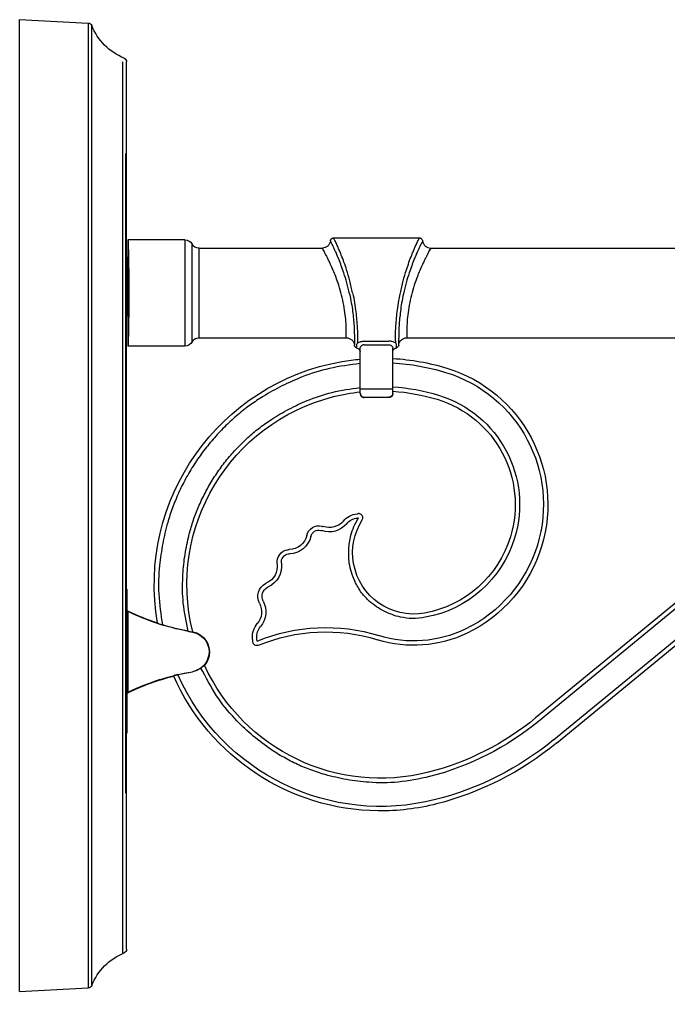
# Model space of a CAD drawing. Extents: x 31 to 149, y 42 to 256.
# Drawn here: x 32.53 to 60.93, y 212.4 to 254.94 of the extents above; entities that cross this region are included whole.
import ezdxf

# ---------------------------------------------------------------- set-up
doc = ezdxf.new("R2010")
doc.units = 0
doc.layers.add('LIVELLO_1', color=160, linetype='Continuous')

# ---------------------------------------------------------------- blocks, each defined once
blk = doc.blocks.new('AI9-BLK1')
at = {"layer": 'LIVELLO_1', "color": 7}
for p, q in [((-53.657, 105.92), (-53.657, 63.698)), ((-53.504, 63.808), (-53.504, 105.812)), ((-52.153, 104.223), (-52.153, 65.234)), ((-51.981, 65.394), (-51.981, 104.223)), ((-52.009, 72.222), (-52.009, 100.216)), ((-51.924, 96.43), (-51.924, 91.787)), ((-49.425, 96.43), (-51.924, 96.43)), ((-49.425, 96.43), (-49.425, 91.787)), ((-49.116, 91.966), (-49.116, 96.251)), ((-42.91, 96.519), (-39.171, 96.519)), ((-48.806, 92.145), (-48.806, 96.072)), ((-48.806, 96.072), (-43.412, 96.072)), ((-38.667, 96.072), (-15.154, 96.072)), ((-51.947, 93.094), (-51.947, 95.688)), ((-52.009, 85.473), (-52.009, 93.32)), ((-42.365, 92.145), (-42.365, 92.408)), ((-39.712, 92.408), (-39.712, 92.145)), ((-48.806, 92.145), (-42.365, 92.145)), ((-42.01, 92.13), (-42.01, 91.831)), ((-41.868, 92.018), (-41.868, 91.927)), ((-41.574, 91.999), (-40.506, 91.999)), ((-40.215, 92.018), (-40.215, 91.927)), ((-40.071, 91.831), (-40.071, 92.13)), ((-39.712, 92.145), (-14.082, 92.145)), ((-49.425, 91.787), (-51.924, 91.787)), ((-41.898, 91.7), (-41.898, 91.85)), ((-41.755, 89.708), (-41.755, 91.688)), ((-41.574, 91.841), (-40.506, 91.841)), ((-40.327, 89.708), (-40.327, 91.688)), ((-40.185, 91.85), (-40.185, 91.7)), ((-40.327, 89.904), (-41.755, 89.904)), ((-16.288, 90.136), (-34.076, 75.512)), ((-16.166, 89.982), (-33.953, 75.36)), ((-41.574, 89.55), (-40.506, 89.55)), ((-40.506, 89.532), (-41.574, 89.532)), ((-52.003, 83.016), (-52.003, 89.318)), ((-33.293, 74.556), (-15.505, 89.179)), ((-33.169, 74.409), (-15.383, 89.029)), ((-51.947, 74.845), (-51.947, 81.147)), ((-51.924, 80.185), (-51.924, 76.615)), ((-51.924, 80.185), (-51.909, 80.164)), ((-51.909, 76.644), (-51.909, 80.164)), ((-50.6, 79.647), (-50.624, 79.66)), ((-51.924, 76.615), (-51.909, 76.644)), ((-56.669, 63.54), (-53.657, 63.698))]:
    blk.add_line(p, q, dxfattribs=at)
for points in [[(-56.669, 63.54), (-56.669, 106.078), (-53.657, 105.92)], [(-48.569, 77.821), (-48.575, 77.821), (-48.587, 77.821)]]:
    blk.add_lwpolyline(points, dxfattribs=at)
for points in [[(-53.657, 105.92), (-53.589, 105.915), (-53.529, 105.872), (-53.504, 105.812)], [(-52.088, 104.381), (-52.731, 104.648), (-53.242, 105.164), (-53.504, 105.812)], [(-52.088, 104.381), (-52.023, 104.353), (-51.981, 104.289), (-51.981, 104.223)], [(-49.425, 96.43), (-49.297, 96.43), (-49.18, 96.363), (-49.116, 96.251)], [(-48.806, 96.072), (-48.934, 96.072), (-49.052, 96.137), (-49.116, 96.251)], [(-49.116, 91.966), (-49.18, 91.856), (-49.297, 91.787), (-49.425, 91.787)], [(-49.116, 91.966), (-49.052, 92.08), (-48.934, 92.145), (-48.806, 92.145)], [(-42.365, 92.145), (-42.184, 92.145), (-42.032, 92.008), (-42.01, 91.831)], [(-40.071, 91.831), (-40.049, 92.008), (-39.899, 92.145), (-39.712, 92.145)], [(-41.898, 91.7), (-41.961, 91.713), (-42.003, 91.765), (-42.01, 91.831)], [(-41.898, 91.7), (-41.815, 91.684), (-41.755, 91.611), (-41.755, 91.526)], [(-40.309, 91.607), (-40.285, 91.659), (-40.238, 91.692), (-40.185, 91.7)], [(-40.071, 91.831), (-40.079, 91.765), (-40.124, 91.713), (-40.185, 91.7)], [(-40.327, 91.241), (-39.526, 91.198), (-38.73, 91.054), (-37.96, 90.82)], [(-40.327, 91.046), (-39.541, 91.002), (-38.769, 90.863), (-38.016, 90.635)], [(-40.327, 89.808), (-39.668, 89.766), (-39.012, 89.646), (-38.379, 89.455)], [(-42.344, 84.013), (-42.223, 84.152), (-42.057, 84.244), (-41.87, 84.26)], [(-41.87, 84.26), (-41.861, 84.262), (-41.851, 84.262), (-41.837, 84.262)], [(-42.344, 84.013), (-42.608, 83.695), (-43.046, 83.573), (-43.435, 83.712)], [(-42.486, 84.129), (-42.701, 83.876), (-43.055, 83.776), (-43.371, 83.888)], [(-44.096, 83.498), (-44.179, 83.143), (-44.49, 82.896), (-44.857, 82.881)], [(-43.911, 83.457), (-44.018, 83.018), (-44.4, 82.709), (-44.849, 82.694)], [(-45.388, 82.258), (-45.343, 81.903), (-45.532, 81.564), (-45.855, 81.421)], [(-45.202, 82.281), (-45.145, 81.845), (-45.381, 81.425), (-45.783, 81.244)], [(-46.164, 80.532), (-46.011, 80.241), (-46.046, 79.888), (-46.257, 79.639)], [(-45.998, 80.621), (-45.807, 80.264), (-45.855, 79.826), (-46.115, 79.516)], [(-50.624, 79.66), (-51.065, 79.807), (-51.503, 79.986), (-51.924, 80.185)], [(-49.099, 79.267), (-50.071, 79.437), (-51.016, 79.734), (-51.909, 80.164)], [(-49.281, 79.306), (-49.665, 79.377), (-50.04, 79.471), (-50.409, 79.585)], [(-46.466, 78.997), (-46.483, 79.234), (-46.411, 79.456), (-46.257, 79.639)], [(-46.263, 78.872), (-44.571, 79.574), (-42.685, 79.66), (-40.936, 79.114)], [(-46.279, 79.012), (-46.296, 79.192), (-46.234, 79.375), (-46.115, 79.516)], [(-46.204, 78.69), (-44.552, 79.383), (-42.706, 79.466), (-40.991, 78.933)], [(-37.161, 79.392), (-38.339, 78.827), (-39.69, 78.727), (-40.936, 79.114)], [(-46.451, 78.833), (-46.458, 78.889), (-46.462, 78.943), (-46.466, 78.997)], [(-46.263, 78.872), (-46.268, 78.92), (-46.277, 78.966), (-46.279, 79.012)], [(-51.909, 76.644), (-51.016, 77.07), (-50.071, 77.371), (-49.099, 77.537)], [(-49.733, 77.408), (-49.522, 77.456), (-49.307, 77.502), (-49.099, 77.535)], [(-48.723, 77.697), (-48.835, 77.616), (-48.958, 77.56), (-49.099, 77.535)], [(-38.767, 73.138), (-42.738, 72.118), (-46.862, 74.1), (-48.569, 77.821)], [(-51.924, 76.615), (-51.282, 76.93), (-50.607, 77.169), (-49.918, 77.346)], [(-40.974, 71.447), (-44.857, 71.489), (-48.352, 73.8), (-49.918, 77.346)], [(-38.46, 71.941), (-43.048, 70.772), (-47.812, 73.08), (-49.733, 77.408)], [(-34.076, 75.512), (-35.444, 74.386), (-37.044, 73.574), (-38.767, 73.138)], [(-33.953, 75.36), (-35.345, 74.22), (-36.97, 73.393), (-38.72, 72.947)], [(-33.293, 74.556), (-34.802, 73.316), (-36.563, 72.419), (-38.456, 71.939)], [(-33.169, 74.409), (-34.7, 73.15), (-36.491, 72.245), (-38.411, 71.748)], [(-38.411, 71.748), (-39.249, 71.54), (-40.11, 71.435), (-40.974, 71.447)], [(-53.504, 63.808), (-53.242, 64.452), (-52.731, 64.967), (-52.088, 65.234)], [(-51.981, 65.394), (-51.981, 65.324), (-52.023, 65.261), (-52.088, 65.234)], [(-53.504, 63.808), (-53.529, 63.743), (-53.589, 63.7), (-53.657, 63.698)]]:
    blk.add_open_spline(points, degree=3, dxfattribs=at)
for points, knots in [([(-51.924, 96.43), (-51.917, 96.386), (-51.911, 96.353), (-51.909, 96.309), (-51.905, 96.274), (-51.905, 96.232), (-51.905, 96.199), (-51.905, 96.147), (-51.905, 96.104), (-51.905, 96.056), (-51.901, 96.014), (-51.901, 95.964), (-51.896, 95.919), (-51.896, 95.919), (-51.896, 95.752), (-51.896, 95.752), (-51.891, 95.701), (-51.891, 95.647), (-51.891, 95.592), (-51.891, 95.495), (-51.889, 95.4), (-51.889, 95.302), (-51.889, 95.204), (-51.885, 95.098), (-51.885, 94.996), (-51.885, 94.996), (-51.885, 94.575), (-51.885, 94.575), (-51.885, 94.421), (-51.883, 94.263), (-51.883, 94.11)], [0, 0, 0, 0, 1, 1, 1, 2, 2, 2, 3, 3, 3, 4, 4, 4, 5, 5, 5, 6, 6, 6, 7, 7, 7, 8, 8, 8, 9, 9, 9, 10, 10, 10, 10]), ([(-43.055, 96.386), (-43.065, 96.346), (-43.077, 96.305), (-43.093, 96.27), (-43.116, 96.228), (-43.14, 96.191), (-43.176, 96.162), (-43.207, 96.133), (-43.241, 96.11), (-43.284, 96.097), (-43.322, 96.081), (-43.369, 96.077), (-43.412, 96.072)], [0, 0, 0, 0, 1, 1, 1, 2, 2, 2, 3, 3, 3, 4, 4, 4, 4]), ([(-43.055, 96.386), (-43.055, 96.399), (-43.055, 96.405), (-43.055, 96.413), (-43.055, 96.423), (-43.048, 96.43), (-43.046, 96.434), (-43.044, 96.438), (-43.044, 96.44), (-43.037, 96.446), (-43.037, 96.446), (-43.037, 96.448), (-43.033, 96.455), (-43.031, 96.457), (-43.024, 96.463), (-43.024, 96.469), (-43.016, 96.469), (-43.014, 96.477), (-43.012, 96.479), (-43.008, 96.488), (-43.006, 96.488), (-43.004, 96.488), (-42.997, 96.488), (-42.992, 96.494), (-42.992, 96.494), (-42.986, 96.498), (-42.978, 96.502), (-42.973, 96.509), (-42.961, 96.511), (-42.957, 96.511), (-42.951, 96.517), (-42.946, 96.517), (-42.941, 96.519), (-42.933, 96.519), (-42.933, 96.519), (-42.916, 96.519), (-42.916, 96.519)], [0, 0, 0, 0, 1, 1, 1, 2, 2, 2, 3, 3, 3, 4, 4, 4, 5, 5, 5, 6, 6, 6, 7, 7, 7, 8, 8, 8, 9, 9, 9, 10, 10, 10, 11, 11, 11, 12, 12, 12, 12]), ([(-43.055, 96.386), (-43.055, 96.399), (-43.055, 96.405), (-43.055, 96.413), (-43.055, 96.423), (-43.048, 96.43), (-43.046, 96.434), (-43.044, 96.438), (-43.044, 96.44), (-43.037, 96.446), (-43.037, 96.446), (-43.037, 96.448), (-43.033, 96.455), (-43.033, 96.457), (-43.026, 96.463), (-43.024, 96.469), (-43.016, 96.475), (-43.014, 96.477), (-43.012, 96.479), (-43.008, 96.479), (-43.006, 96.488), (-43.004, 96.488), (-42.997, 96.488), (-42.992, 96.494), (-42.992, 96.494), (-42.992, 96.494), (-42.986, 96.498), (-42.982, 96.498), (-42.976, 96.509), (-42.976, 96.509), (-42.969, 96.509)], [0, 0, 0, 0, 1, 1, 1, 2, 2, 2, 3, 3, 3, 4, 4, 4, 5, 5, 5, 6, 6, 6, 7, 7, 7, 8, 8, 8, 9, 9, 9, 10, 10, 10, 10]), ([(-42.221, 94.074), (-42.257, 94.238), (-42.297, 94.398), (-42.342, 94.558), (-42.383, 94.699), (-42.423, 94.845), (-42.47, 94.984), (-42.51, 95.092), (-42.544, 95.192), (-42.582, 95.291), (-42.618, 95.395), (-42.657, 95.491), (-42.695, 95.586), (-42.714, 95.642), (-42.738, 95.694), (-42.761, 95.75), (-42.784, 95.809), (-42.807, 95.861), (-42.831, 95.917), (-42.852, 95.96), (-42.872, 96.004), (-42.888, 96.047), (-42.914, 96.091), (-42.933, 96.137), (-42.955, 96.18), (-42.973, 96.216), (-42.992, 96.251), (-43.006, 96.284), (-43.024, 96.322), (-43.037, 96.355), (-43.055, 96.386)], [0, 0, 0, 0, 1, 1, 1, 2, 2, 2, 3, 3, 3, 4, 4, 4, 5, 5, 5, 6, 6, 6, 7, 7, 7, 8, 8, 8, 9, 9, 9, 10, 10, 10, 10]), ([(-42.085, 94.11), (-42.123, 94.286), (-42.161, 94.463), (-42.21, 94.641), (-42.249, 94.799), (-42.297, 94.963), (-42.348, 95.123), (-42.385, 95.229), (-42.423, 95.339), (-42.464, 95.453), (-42.501, 95.559), (-42.541, 95.663), (-42.582, 95.765), (-42.608, 95.831), (-42.633, 95.894), (-42.657, 95.954), (-42.685, 96.014), (-42.71, 96.081), (-42.738, 96.137), (-42.763, 96.201), (-42.791, 96.259), (-42.819, 96.317), (-42.85, 96.382), (-42.88, 96.44), (-42.91, 96.502)], [0, 0, 0, 0, 1, 1, 1, 2, 2, 2, 3, 3, 3, 4, 4, 4, 5, 5, 5, 6, 6, 6, 7, 7, 7, 8, 8, 8, 8]), ([(-39.998, 94.11), (-39.956, 94.286), (-39.917, 94.463), (-39.873, 94.641), (-39.832, 94.799), (-39.781, 94.963), (-39.734, 95.123), (-39.694, 95.229), (-39.658, 95.339), (-39.619, 95.453), (-39.581, 95.559), (-39.541, 95.663), (-39.501, 95.765), (-39.475, 95.831), (-39.447, 95.894), (-39.426, 95.954), (-39.398, 96.014), (-39.371, 96.081), (-39.343, 96.137), (-39.315, 96.201), (-39.29, 96.259), (-39.26, 96.317), (-39.235, 96.382), (-39.205, 96.44), (-39.171, 96.502)], [0, 0, 0, 0, 1, 1, 1, 2, 2, 2, 3, 3, 3, 4, 4, 4, 5, 5, 5, 6, 6, 6, 7, 7, 7, 8, 8, 8, 8]), ([(-39.024, 96.386), (-39.041, 96.355), (-39.058, 96.322), (-39.075, 96.284), (-39.095, 96.251), (-39.109, 96.216), (-39.128, 96.18), (-39.147, 96.137), (-39.171, 96.091), (-39.19, 96.047), (-39.211, 96.004), (-39.233, 95.96), (-39.249, 95.917), (-39.273, 95.861), (-39.298, 95.809), (-39.322, 95.75), (-39.345, 95.694), (-39.367, 95.642), (-39.392, 95.586), (-39.426, 95.491), (-39.464, 95.395), (-39.501, 95.291), (-39.541, 95.192), (-39.574, 95.092), (-39.611, 94.984), (-39.658, 94.845), (-39.7, 94.699), (-39.741, 94.558), (-39.781, 94.398), (-39.82, 94.238), (-39.862, 94.074)], [0, 0, 0, 0, 1, 1, 1, 2, 2, 2, 3, 3, 3, 4, 4, 4, 5, 5, 5, 6, 6, 6, 7, 7, 7, 8, 8, 8, 9, 9, 9, 10, 10, 10, 10]), ([(-39.168, 96.519), (-39.147, 96.519), (-39.136, 96.517), (-39.118, 96.511), (-39.099, 96.509), (-39.085, 96.494), (-39.069, 96.479), (-39.058, 96.469), (-39.047, 96.457), (-39.036, 96.44), (-39.034, 96.428), (-39.03, 96.407), (-39.024, 96.386)], [0, 0, 0, 0, 1, 1, 1, 2, 2, 2, 3, 3, 3, 4, 4, 4, 4]), ([(-39.024, 96.386), (-39.016, 96.346), (-39.004, 96.305), (-38.986, 96.27), (-38.973, 96.228), (-38.941, 96.191), (-38.909, 96.162), (-38.873, 96.133), (-38.839, 96.11), (-38.799, 96.097), (-38.758, 96.081), (-38.712, 96.077), (-38.667, 96.072)], [0, 0, 0, 0, 1, 1, 1, 2, 2, 2, 3, 3, 3, 4, 4, 4, 4]), ([(-42.365, 92.408), (-42.367, 92.529), (-42.371, 92.652), (-42.376, 92.77), (-42.383, 92.896), (-42.393, 93.021), (-42.408, 93.15), (-42.423, 93.289), (-42.444, 93.434), (-42.47, 93.576), (-42.501, 93.723), (-42.533, 93.871), (-42.572, 94.016), (-42.608, 94.157), (-42.646, 94.303), (-42.695, 94.446), (-42.732, 94.573), (-42.778, 94.697), (-42.827, 94.826), (-42.863, 94.92), (-42.901, 95.007), (-42.941, 95.098), (-42.976, 95.19), (-43.014, 95.275), (-43.055, 95.36), (-43.075, 95.41), (-43.099, 95.46), (-43.118, 95.505), (-43.148, 95.555), (-43.167, 95.599), (-43.193, 95.651), (-43.211, 95.688), (-43.229, 95.734), (-43.254, 95.769), (-43.27, 95.809), (-43.29, 95.848), (-43.314, 95.888), (-43.331, 95.919), (-43.345, 95.948), (-43.363, 95.981), (-43.379, 96.01), (-43.395, 96.043), (-43.412, 96.072)], [0, 0, 0, 0, 1, 1, 1, 2, 2, 2, 3, 3, 3, 4, 4, 4, 5, 5, 5, 6, 6, 6, 7, 7, 7, 8, 8, 8, 9, 9, 9, 10, 10, 10, 11, 11, 11, 12, 12, 12, 13, 13, 13, 14, 14, 14, 14]), ([(-38.667, 96.072), (-38.687, 96.043), (-38.703, 96.01), (-38.72, 95.981), (-38.736, 95.948), (-38.754, 95.919), (-38.769, 95.888), (-38.788, 95.848), (-38.809, 95.809), (-38.831, 95.769), (-38.85, 95.734), (-38.87, 95.688), (-38.888, 95.651), (-38.911, 95.599), (-38.935, 95.555), (-38.956, 95.505), (-38.981, 95.46), (-39.004, 95.41), (-39.03, 95.36), (-39.067, 95.275), (-39.107, 95.19), (-39.146, 95.098), (-39.179, 95.007), (-39.217, 94.92), (-39.252, 94.826), (-39.302, 94.697), (-39.349, 94.573), (-39.392, 94.446), (-39.436, 94.303), (-39.475, 94.157), (-39.513, 94.016), (-39.55, 93.871), (-39.581, 93.723), (-39.611, 93.576), (-39.637, 93.434), (-39.658, 93.289), (-39.675, 93.15), (-39.69, 93.021), (-39.7, 92.896), (-39.702, 92.77), (-39.712, 92.652), (-39.712, 92.529), (-39.712, 92.408)], [0, 0, 0, 0, 1, 1, 1, 2, 2, 2, 3, 3, 3, 4, 4, 4, 5, 5, 5, 6, 6, 6, 7, 7, 7, 8, 8, 8, 9, 9, 9, 10, 10, 10, 11, 11, 11, 12, 12, 12, 13, 13, 13, 14, 14, 14, 14]), ([(-51.883, 94.11), (-51.883, 93.954), (-51.885, 93.796), (-51.885, 93.642), (-51.885, 93.642), (-51.885, 93.221), (-51.885, 93.221), (-51.885, 93.115), (-51.889, 93.015), (-51.889, 92.915), (-51.889, 92.818), (-51.891, 92.722), (-51.891, 92.621), (-51.891, 92.571), (-51.891, 92.514), (-51.896, 92.458), (-51.896, 92.458), (-51.896, 92.298), (-51.896, 92.298), (-51.901, 92.253), (-51.901, 92.205), (-51.905, 92.157), (-51.905, 92.112), (-51.905, 92.066), (-51.905, 92.018), (-51.905, 91.981), (-51.905, 91.939), (-51.909, 91.906), (-51.911, 91.864), (-51.917, 91.831), (-51.924, 91.787)], [0, 0, 0, 0, 1, 1, 1, 2, 2, 2, 3, 3, 3, 4, 4, 4, 5, 5, 5, 6, 6, 6, 7, 7, 7, 8, 8, 8, 9, 9, 9, 10, 10, 10, 10]), ([(-42.221, 94.074), (-42.192, 93.941), (-42.168, 93.804), (-42.144, 93.671), (-42.123, 93.545), (-42.101, 93.422), (-42.085, 93.3), (-42.074, 93.192), (-42.064, 93.088), (-42.052, 92.982), (-42.042, 92.88), (-42.036, 92.774), (-42.025, 92.67), (-42.023, 92.587), (-42.016, 92.5), (-42.016, 92.415), (-42.012, 92.321), (-42.01, 92.228), (-42.01, 92.13)], [0, 0, 0, 0, 1, 1, 1, 2, 2, 2, 3, 3, 3, 4, 4, 4, 5, 5, 5, 6, 6, 6, 6]), ([(-42.085, 94.11), (-42.052, 93.964), (-42.025, 93.815), (-42.002, 93.671), (-41.979, 93.54), (-41.961, 93.41), (-41.944, 93.277), (-41.932, 93.162), (-41.918, 93.046), (-41.91, 92.936), (-41.902, 92.824), (-41.893, 92.714), (-41.887, 92.6), (-41.878, 92.508), (-41.876, 92.419), (-41.87, 92.325), (-41.87, 92.224), (-41.87, 92.122), (-41.868, 92.018)], [0, 0, 0, 0, 1, 1, 1, 2, 2, 2, 3, 3, 3, 4, 4, 4, 5, 5, 5, 6, 6, 6, 6]), ([(-40.215, 92.018), (-40.213, 92.122), (-40.213, 92.224), (-40.209, 92.325), (-40.205, 92.419), (-40.203, 92.508), (-40.198, 92.6), (-40.189, 92.714), (-40.183, 92.824), (-40.171, 92.936), (-40.16, 93.046), (-40.149, 93.162), (-40.136, 93.277), (-40.122, 93.41), (-40.098, 93.54), (-40.081, 93.671), (-40.057, 93.815), (-40.028, 93.964), (-39.998, 94.11)], [0, 0, 0, 0, 1, 1, 1, 2, 2, 2, 3, 3, 3, 4, 4, 4, 5, 5, 5, 6, 6, 6, 6]), ([(-39.862, 94.074), (-39.889, 93.941), (-39.915, 93.804), (-39.943, 93.671), (-39.962, 93.549), (-39.982, 93.426), (-39.994, 93.302), (-40.006, 93.192), (-40.019, 93.092), (-40.03, 92.986), (-40.043, 92.88), (-40.049, 92.776), (-40.051, 92.672), (-40.059, 92.589), (-40.066, 92.5), (-40.066, 92.419), (-40.071, 92.321), (-40.071, 92.228), (-40.071, 92.13)], [0, 0, 0, 0, 1, 1, 1, 2, 2, 2, 3, 3, 3, 4, 4, 4, 5, 5, 5, 6, 6, 6, 6]), ([(-41.898, 91.85), (-41.898, 91.864), (-41.898, 91.875), (-41.889, 91.891), (-41.882, 91.906), (-41.876, 91.914), (-41.868, 91.927)], [0, 0, 0, 0, 1, 1, 1, 2, 2, 2, 2]), ([(-41.868, 91.927), (-41.821, 91.947), (-41.776, 91.968), (-41.725, 91.981), (-41.679, 91.993), (-41.627, 91.997), (-41.574, 91.999)], [0, 0, 0, 0, 1, 1, 1, 2, 2, 2, 2]), ([(-40.215, 91.927), (-40.258, 91.947), (-40.305, 91.968), (-40.355, 91.981), (-40.404, 91.993), (-40.453, 91.997), (-40.506, 91.999)], [0, 0, 0, 0, 1, 1, 1, 2, 2, 2, 2]), ([(-40.215, 91.927), (-40.205, 91.914), (-40.198, 91.906), (-40.191, 91.891), (-40.189, 91.875), (-40.185, 91.864), (-40.185, 91.85)], [0, 0, 0, 0, 1, 1, 1, 2, 2, 2, 2]), ([(-41.755, 91.688), (-41.755, 91.7), (-41.753, 91.713), (-41.746, 91.731), (-41.74, 91.74), (-41.731, 91.752), (-41.725, 91.765)], [0, 0, 0, 0, 1, 1, 1, 2, 2, 2, 2]), ([(-41.574, 91.841), (-41.606, 91.837), (-41.634, 91.833), (-41.657, 91.821), (-41.683, 91.81), (-41.701, 91.785), (-41.725, 91.765)], [0, 0, 0, 0, 1, 1, 1, 2, 2, 2, 2]), ([(-40.506, 91.841), (-40.477, 91.837), (-40.451, 91.833), (-40.421, 91.821), (-40.398, 91.81), (-40.378, 91.785), (-40.362, 91.765)], [0, 0, 0, 0, 1, 1, 1, 2, 2, 2, 2]), ([(-40.362, 91.765), (-40.347, 91.752), (-40.343, 91.74), (-40.337, 91.731), (-40.332, 91.713), (-40.327, 91.7), (-40.327, 91.688)], [0, 0, 0, 0, 1, 1, 1, 2, 2, 2, 2]), ([(-50.624, 79.66), (-51.552, 85.052), (-47.936, 90.178), (-42.544, 91.108), (-42.282, 91.154), (-42.021, 91.189), (-41.755, 91.212)], [0, 0, 0, 0, 1, 1, 1, 2, 2, 2, 2]), ([(-41.755, 91.019), (-42.208, 90.961), (-42.659, 90.903), (-43.101, 90.801), (-43.505, 90.711), (-43.903, 90.585), (-44.29, 90.435), (-44.591, 90.317), (-44.888, 90.184), (-45.179, 90.043), (-45.46, 89.897), (-45.734, 89.746), (-46.002, 89.582), (-46.196, 89.461), (-46.383, 89.337), (-46.568, 89.206), (-46.755, 89.073), (-46.931, 88.932), (-47.108, 88.782), (-47.289, 88.632), (-47.463, 88.468), (-47.633, 88.306), (-47.808, 88.132), (-47.976, 87.959), (-48.136, 87.775), (-48.295, 87.59), (-48.453, 87.405), (-48.599, 87.21), (-48.75, 87.012), (-48.889, 86.811), (-49.018, 86.607), (-49.152, 86.404), (-49.277, 86.194), (-49.395, 85.98), (-49.508, 85.768), (-49.612, 85.56), (-49.713, 85.342), (-49.805, 85.135), (-49.888, 84.923), (-49.969, 84.707), (-50.048, 84.497), (-50.115, 84.279), (-50.178, 84.061), (-50.267, 83.76), (-50.339, 83.452), (-50.397, 83.143), (-50.456, 82.825), (-50.503, 82.505), (-50.535, 82.181), (-50.576, 81.768), (-50.592, 81.355), (-50.571, 80.941), (-50.545, 80.484), (-50.475, 80.036), (-50.409, 79.585)], [0, 0, 0, 0, 1, 1, 1, 2, 2, 2, 3, 3, 3, 4, 4, 4, 5, 5, 5, 6, 6, 6, 7, 7, 7, 8, 8, 8, 9, 9, 9, 10, 10, 10, 11, 11, 11, 12, 12, 12, 13, 13, 13, 14, 14, 14, 15, 15, 15, 16, 16, 16, 17, 17, 17, 18, 18, 18, 18]), ([(-37.96, 90.82), (-34.661, 89.81), (-32.807, 86.317), (-33.817, 83.018), (-34.324, 81.355), (-35.511, 79.977), (-37.08, 79.219), (-38.301, 78.634), (-39.7, 78.528), (-40.991, 78.933)], [0, 0, 0, 0, 1, 1, 1, 2, 2, 2, 3, 3, 3, 3]), ([(-38.016, 90.635), (-34.819, 89.654), (-33.021, 86.273), (-34.001, 83.076), (-34.496, 81.46), (-35.638, 80.127), (-37.161, 79.392)], [0, 0, 0, 0, 1, 1, 1, 2, 2, 2, 2]), ([(-49.082, 79.282), (-50.222, 83.818), (-47.465, 88.427), (-42.929, 89.571), (-42.541, 89.663), (-42.15, 89.738), (-41.755, 89.779)], [0, 0, 0, 0, 1, 1, 1, 2, 2, 2, 2]), ([(-49.281, 79.306), (-49.367, 79.714), (-49.452, 80.123), (-49.496, 80.54), (-49.535, 80.914), (-49.539, 81.298), (-49.518, 81.679), (-49.508, 81.973), (-49.478, 82.272), (-49.437, 82.563), (-49.395, 82.848), (-49.335, 83.135), (-49.273, 83.413), (-49.222, 83.614), (-49.169, 83.814), (-49.107, 84.013), (-49.042, 84.213), (-48.971, 84.408), (-48.895, 84.603), (-48.812, 84.802), (-48.723, 85.002), (-48.62, 85.197), (-48.526, 85.396), (-48.42, 85.594), (-48.301, 85.787), (-48.189, 85.98), (-48.067, 86.165), (-47.938, 86.348), (-47.81, 86.533), (-47.676, 86.707), (-47.532, 86.882), (-47.389, 87.054), (-47.238, 87.218), (-47.083, 87.38), (-46.931, 87.534), (-46.777, 87.69), (-46.615, 87.831), (-46.458, 87.968), (-46.298, 88.105), (-46.129, 88.229), (-45.967, 88.356), (-45.794, 88.477), (-45.62, 88.591), (-45.377, 88.745), (-45.135, 88.894), (-44.875, 89.023), (-44.613, 89.162), (-44.345, 89.287), (-44.073, 89.399), (-43.72, 89.542), (-43.361, 89.665), (-42.992, 89.756), (-42.59, 89.856), (-42.178, 89.912), (-41.766, 89.97)], [0, 0, 0, 0, 1, 1, 1, 2, 2, 2, 3, 3, 3, 4, 4, 4, 5, 5, 5, 6, 6, 6, 7, 7, 7, 8, 8, 8, 9, 9, 9, 10, 10, 10, 11, 11, 11, 12, 12, 12, 13, 13, 13, 14, 14, 14, 15, 15, 15, 16, 16, 16, 17, 17, 17, 18, 18, 18, 18]), ([(-40.327, 89.999), (-39.647, 89.962), (-38.973, 89.837), (-38.324, 89.638), (-35.676, 88.828), (-34.186, 86.026), (-34.998, 83.38), (-35.546, 81.583), (-37.054, 80.243), (-38.905, 79.915)], [0, 0, 0, 0, 1, 1, 1, 2, 2, 2, 3, 3, 3, 3]), ([(-41.755, 89.725), (-41.755, 89.717), (-41.753, 89.702), (-41.748, 89.696), (-41.746, 89.683), (-41.744, 89.669), (-41.744, 89.656), (-41.725, 89.627), (-41.701, 89.596), (-41.676, 89.58), (-41.648, 89.563), (-41.612, 89.553), (-41.574, 89.55)], [0, 0, 0, 0, 1, 1, 1, 2, 2, 2, 3, 3, 3, 4, 4, 4, 4]), ([(-41.755, 89.708), (-41.755, 89.696), (-41.753, 89.685), (-41.748, 89.675), (-41.746, 89.663), (-41.744, 89.652), (-41.744, 89.642), (-41.725, 89.611), (-41.701, 89.58), (-41.676, 89.563), (-41.648, 89.54), (-41.612, 89.534), (-41.574, 89.532)], [0, 0, 0, 0, 1, 1, 1, 2, 2, 2, 3, 3, 3, 4, 4, 4, 4]), ([(-40.327, 89.725), (-40.332, 89.702), (-40.334, 89.683), (-40.341, 89.656), (-40.347, 89.638), (-40.362, 89.617), (-40.378, 89.602), (-40.396, 89.584), (-40.415, 89.571), (-40.439, 89.563), (-40.459, 89.553), (-40.485, 89.553), (-40.506, 89.55)], [0, 0, 0, 0, 1, 1, 1, 2, 2, 2, 3, 3, 3, 4, 4, 4, 4]), ([(-40.327, 89.708), (-40.327, 89.696), (-40.332, 89.685), (-40.334, 89.675), (-40.334, 89.663), (-40.337, 89.652), (-40.341, 89.642), (-40.362, 89.611), (-40.378, 89.58), (-40.406, 89.563), (-40.434, 89.54), (-40.471, 89.534), (-40.506, 89.532)], [0, 0, 0, 0, 1, 1, 1, 2, 2, 2, 3, 3, 3, 4, 4, 4, 4]), ([(-38.379, 89.455), (-35.836, 88.674), (-34.403, 85.984), (-35.18, 83.436), (-35.708, 81.71), (-37.161, 80.422), (-38.937, 80.102)], [0, 0, 0, 0, 1, 1, 1, 2, 2, 2, 2]), ([(-42.486, 84.129), (-42.336, 84.31), (-42.123, 84.422), (-41.889, 84.447), (-41.87, 84.447), (-41.851, 84.447), (-41.835, 84.456)], [0, 0, 0, 0, 1, 1, 1, 2, 2, 2, 2]), ([(-41.837, 84.262), (-41.912, 84.131), (-41.987, 84.005), (-42.042, 83.868), (-42.101, 83.745), (-42.146, 83.618), (-42.178, 83.49), (-42.206, 83.392), (-42.223, 83.29), (-42.239, 83.189), (-42.255, 83.093), (-42.261, 82.993), (-42.269, 82.896), (-42.274, 82.796), (-42.274, 82.694), (-42.271, 82.597), (-42.269, 82.495), (-42.255, 82.393), (-42.247, 82.293), (-42.223, 82.16), (-42.192, 82.032), (-42.155, 81.903), (-42.108, 81.76), (-42.048, 81.624), (-41.991, 81.483)], [0, 0, 0, 0, 1, 1, 1, 2, 2, 2, 3, 3, 3, 4, 4, 4, 5, 5, 5, 6, 6, 6, 7, 7, 7, 8, 8, 8, 8]), ([(-41.668, 84.179), (-41.657, 84.198), (-41.646, 84.221), (-41.64, 84.244), (-41.634, 84.267), (-41.638, 84.287), (-41.644, 84.31), (-41.648, 84.329), (-41.657, 84.345), (-41.666, 84.368), (-41.679, 84.385), (-41.689, 84.399), (-41.708, 84.416), (-41.725, 84.431), (-41.744, 84.439), (-41.764, 84.447), (-41.785, 84.456), (-41.81, 84.456), (-41.835, 84.456)], [0, 0, 0, 0, 1, 1, 1, 2, 2, 2, 3, 3, 3, 4, 4, 4, 5, 5, 5, 6, 6, 6, 6]), ([(-44.096, 83.498), (-44.025, 83.797), (-43.727, 83.98), (-43.432, 83.905), (-43.41, 83.899), (-43.393, 83.895), (-43.371, 83.888)], [0, 0, 0, 0, 1, 1, 1, 2, 2, 2, 2]), ([(-38.937, 80.102), (-40.396, 79.842), (-41.786, 80.812), (-42.042, 82.268), (-42.168, 82.931), (-42.025, 83.61), (-41.668, 84.179)], [0, 0, 0, 0, 1, 1, 1, 2, 2, 2, 2]), ([(-43.911, 83.457), (-43.862, 83.65), (-43.671, 83.772), (-43.473, 83.72), (-43.456, 83.72), (-43.446, 83.72), (-43.435, 83.712)], [0, 0, 0, 0, 1, 1, 1, 2, 2, 2, 2]), ([(-45.388, 82.258), (-45.428, 82.559), (-45.216, 82.833), (-44.915, 82.875), (-44.898, 82.881), (-44.875, 82.881), (-44.857, 82.881)], [0, 0, 0, 0, 1, 1, 1, 2, 2, 2, 2]), ([(-45.202, 82.281), (-45.228, 82.484), (-45.09, 82.665), (-44.888, 82.694), (-44.888, 82.694), (-44.849, 82.694), (-44.849, 82.694)], [0, 0, 0, 0, 1, 1, 1, 2, 2, 2, 2]), ([(-46.164, 80.532), (-46.328, 80.846), (-46.213, 81.234), (-45.896, 81.398), (-45.886, 81.405), (-45.87, 81.415), (-45.855, 81.421)], [0, 0, 0, 0, 1, 1, 1, 2, 2, 2, 2]), ([(-38.905, 79.915), (-39.097, 79.888), (-39.288, 79.867), (-39.477, 79.867), (-39.651, 79.867), (-39.82, 79.888), (-39.988, 79.927), (-40.112, 79.953), (-40.238, 79.988), (-40.362, 80.033), (-40.479, 80.073), (-40.593, 80.129), (-40.713, 80.183), (-40.824, 80.243), (-40.932, 80.306), (-41.038, 80.38), (-41.143, 80.447), (-41.247, 80.528), (-41.346, 80.615), (-41.47, 80.727), (-41.593, 80.856), (-41.693, 80.991), (-41.806, 81.147), (-41.898, 81.315), (-41.991, 81.483)], [0, 0, 0, 0, 1, 1, 1, 2, 2, 2, 3, 3, 3, 4, 4, 4, 5, 5, 5, 6, 6, 6, 7, 7, 7, 8, 8, 8, 8]), ([(-45.998, 80.621), (-46.115, 80.841), (-46.032, 81.116), (-45.809, 81.234), (-45.8, 81.236), (-45.794, 81.242), (-45.783, 81.244)], [0, 0, 0, 0, 1, 1, 1, 2, 2, 2, 2]), ([(-50.6, 79.647), (-50.592, 79.645), (-50.58, 79.639), (-50.571, 79.637), (-50.556, 79.631), (-50.543, 79.628), (-50.531, 79.622), (-50.513, 79.614), (-50.493, 79.608), (-50.473, 79.604), (-50.452, 79.597), (-50.428, 79.591), (-50.409, 79.585)], [0, 0, 0, 0, 1, 1, 1, 2, 2, 2, 3, 3, 3, 4, 4, 4, 4]), ([(-49.281, 79.306), (-49.265, 79.3), (-49.246, 79.296), (-49.22, 79.292), (-49.204, 79.29), (-49.184, 79.286), (-49.165, 79.284), (-49.152, 79.282), (-49.139, 79.278), (-49.123, 79.278), (-49.112, 79.278), (-49.103, 79.275), (-49.09, 79.273)], [0, 0, 0, 0, 1, 1, 1, 2, 2, 2, 3, 3, 3, 4, 4, 4, 4]), ([(-49.099, 79.267), (-48.62, 79.186), (-48.301, 78.731), (-48.384, 78.256), (-48.449, 77.886), (-48.731, 77.603), (-49.099, 77.537)], [0, 0, 0, 0, 1, 1, 1, 2, 2, 2, 2]), ([(-49.09, 79.273), (-49.09, 79.275), (-49.088, 79.278), (-49.086, 79.278), (-49.084, 79.278), (-49.084, 79.278), (-49.082, 79.282)], [0, 0, 0, 0, 1, 1, 1, 2, 2, 2, 2]), ([(-49.082, 79.282), (-48.597, 79.19), (-48.28, 78.723), (-48.372, 78.237), (-48.394, 78.087), (-48.465, 77.942), (-48.569, 77.821)], [0, 0, 0, 0, 1, 1, 1, 2, 2, 2, 2]), ([(-46.204, 78.69), (-46.234, 78.683), (-46.26, 78.677), (-46.29, 78.677), (-46.31, 78.679), (-46.34, 78.688), (-46.364, 78.704), (-46.387, 78.719), (-46.411, 78.74), (-46.421, 78.762), (-46.44, 78.783), (-46.44, 78.81), (-46.451, 78.833)], [0, 0, 0, 0, 1, 1, 1, 2, 2, 2, 3, 3, 3, 4, 4, 4, 4]), ([(-48.587, 77.821), (-48.591, 77.815), (-48.599, 77.805), (-48.605, 77.801), (-48.618, 77.786), (-48.62, 77.778), (-48.634, 77.769), (-48.65, 77.759), (-48.66, 77.747), (-48.674, 77.738), (-48.688, 77.724), (-48.71, 77.707), (-48.723, 77.697)], [0, 0, 0, 0, 1, 1, 1, 2, 2, 2, 3, 3, 3, 4, 4, 4, 4]), ([(-38.72, 72.947), (-39.171, 72.851), (-39.628, 72.751), (-40.094, 72.708), (-40.515, 72.662), (-40.942, 72.662), (-41.37, 72.695), (-41.699, 72.718), (-42.025, 72.76), (-42.352, 72.816), (-42.669, 72.876), (-42.984, 72.947), (-43.29, 73.032), (-43.516, 73.098), (-43.733, 73.169), (-43.952, 73.252), (-44.163, 73.329), (-44.376, 73.416), (-44.579, 73.516), (-44.782, 73.609), (-44.981, 73.719), (-45.177, 73.831), (-45.377, 73.946), (-45.571, 74.074), (-45.762, 74.207), (-46.028, 74.392), (-46.279, 74.585), (-46.525, 74.797), (-46.777, 75.011), (-47.016, 75.244), (-47.238, 75.481), (-47.534, 75.794), (-47.804, 76.125), (-48.037, 76.476), (-48.295, 76.868), (-48.508, 77.284), (-48.723, 77.697)], [0, 0, 0, 0, 1, 1, 1, 2, 2, 2, 3, 3, 3, 4, 4, 4, 5, 5, 5, 6, 6, 6, 7, 7, 7, 8, 8, 8, 9, 9, 9, 10, 10, 10, 11, 11, 11, 12, 12, 12, 12]), ([(-49.733, 77.408), (-49.754, 77.404), (-49.774, 77.4), (-49.788, 77.394), (-49.807, 77.391), (-49.825, 77.385), (-49.843, 77.383), (-49.854, 77.379), (-49.867, 77.375), (-49.88, 77.371), (-49.888, 77.371), (-49.9, 77.369), (-49.912, 77.358)], [0, 0, 0, 0, 1, 1, 1, 2, 2, 2, 3, 3, 3, 4, 4, 4, 4])]:
    blk.add_open_spline(points, degree=3, knots=knots, dxfattribs=at)

msp = doc.modelspace()

# ---------------------------------------------------------------- block references
at = {"layer": 'LIVELLO_1', "color": 7}
msp.add_blockref('AI9-BLK1', (89.193867, 148.864471), dxfattribs=at)

doc.saveas('drawing.dxf')
